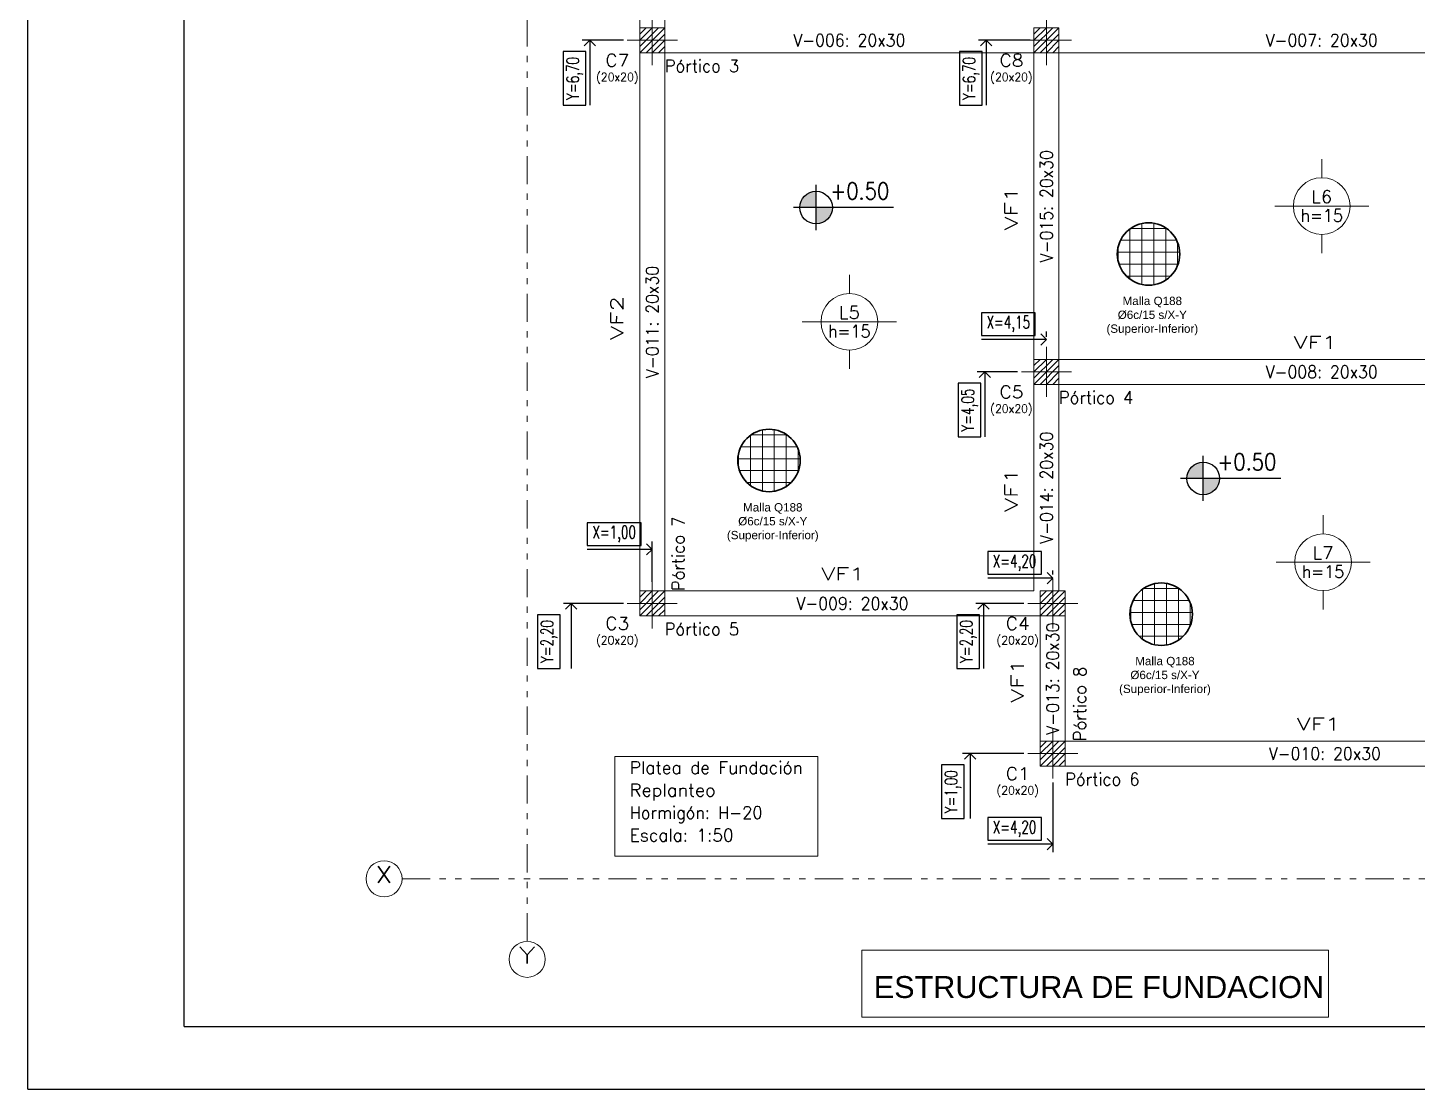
# Model space of a CAD drawing. Header units: millimetres. Extents: x 2686.2 to 2770.2, y 1378.2 to 1450.
# Drawn here: x 2686.19 to 2708.4, y 1420.25 to 1437.22 of the extents above; entities that cross this region are included whole.
import ezdxf
from ezdxf.enums import TextEntityAlignment as Align

# ---------------------------------------------------------------- set-up
doc = ezdxf.new("R2010")
doc.units = ezdxf.units.MM
doc.linetypes.add('CYPE_RAYAPUNTOPUNTO', pattern=[0.45, 0.225, -0.075, 0, -0.075, 0, -0.075])
for name, color, linetype, lineweight in [('0.40', 3, 'Continuous', 40), ('ABERTURA', 30, 'Continuous', 15), ('COLUMNA_DIM', 4, 'Continuous', 9), ('COLUMNA_RAYA', 4, 'Continuous', 0), ('COLUMNA_REF', 3, 'Continuous', 9), ('COLUMNAS_EJES', 1, 'Continuous', 0), ('COTAS_REF_LINEAS', 2, 'Continuous', 0), ('COTAS_REPLANTEO', 3, 'CYPE_RAYAPUNTOPUNTO', 0), ('MUROS', 3, 'Continuous', 35), ('PA_NUM_ALTURA', 7, 'Continuous', 0), ('PILAR_HORMIGON', 2, 'Continuous', 20), ('REFERENCIAS', 2, 'Continuous', 9), ('TABLAS', 1, 'Continuous', 9), ('VIG_CARAS', 5, 'Continuous', 9), ('VIG_DIM_VIGAS', 3, 'Continuous', 9), ('VIG_INT_DESC', 6, 'Continuous', 0), ('VIG_REF_PORTICOS', 3, 'Continuous', 9)]:
    doc.layers.add(name, color=color, linetype=linetype, lineweight=lineweight)
doc.layers.add('00-FORMATO', color=7, linetype='Continuous')
doc.layers.add('COTAS-PARCIALES', color=2, linetype='Continuous')
doc.styles.add('CYPETXT', font='romans__.ttf', dxfattribs={"height": 0.2})
doc.styles.add('Estilo1', font='romans.shx', dxfattribs={"width": 0.85, "height": 0.12})
doc.styles.add('FORMATO', font='swiss.ttf')
doc.styles.add('ROMANS-ICR', font='romans.shx', dxfattribs={"width": 0.7})
doc.styles.get("Standard").update_dxf_attribs({"font": 'arial.ttf'})
doc.dimstyles.new('COTA 1-100 Prog. X', dxfattribs={"dimscale": 0.1, "dimtxt": 2, "dimasz": 1.8, "dimexe": 1.25, "dimexo": 0.625, "dimgap": -0.625, "dimtad": 1, "dimjust": 2, "dimlfac": 0.5, "dimzin": 1, "dimtxsty": 'ROMANS-ICR', "dimblk": 'OPEN90', "dimcen": 2.5, "dimse1": 1, "dimsd1": 1, "dimclrt": 3, "dimadec": 0, "dimazin": 0, "dimtfac": 1, "dimtmove": 0, "dimatfit": 3, "dimfxl": 1.25, "dimarcsym": 0})
doc.dimstyles.new('COTA 1-100 Prog.Y', dxfattribs={"dimscale": 0.1, "dimtxt": 2, "dimasz": 1.8, "dimexe": 1.25, "dimexo": 0.625, "dimgap": -0.625, "dimtad": 1, "dimjust": 2, "dimlfac": 0.5, "dimzin": 1, "dimtxsty": 'ROMANS-ICR', "dimblk": 'OPEN90', "dimcen": 2.5, "dimse1": 1, "dimsd1": 1, "dimclrt": 3, "dimadec": 0, "dimazin": 0, "dimtfac": 1, "dimtmove": 0, "dimatfit": 3, "dimfxl": 1.25, "dimarcsym": 0})

# ---------------------------------------------------------------- blocks, each defined once
blk = doc.blocks.new('Ejes de la columna')
at = {"layer": 'COLUMNAS_EJES'}
for p, q in [((0, -0.5), (0, 0.5)), ((-0.5, 0), (0.5, 0))]:
    blk.add_line(p, q, dxfattribs=at)
blk = doc.blocks.new('20561296-RAYADO C1')
at = {"layer": 'COLUMNA_RAYA'}
for p, q in [((-0.002, -0.002), (0.002, 0.002)), ((-0.002, -0.001), (0.001, 0.002)), ((-0.002, 0), (0, 0.002)), ((-0.002, 0.001), (-0.001, 0.002)), ((-0.001, -0.002), (0.002, 0.001)), ((0, -0.002), (0.002, 0)), ((0.001, -0.002), (0.002, -0.001))]:
    blk.add_line(p, q, dxfattribs=at)
blk = doc.blocks.new('20561296-RAYADO C3')
at = {"layer": 'COLUMNA_RAYA'}
for p, q in [((-0.002, -0.002), (0.002, 0.002)), ((-0.002, -0.001), (0.001, 0.002)), ((-0.002, 0), (0, 0.002)), ((-0.002, 0.001), (-0.001, 0.002)), ((-0.001, -0.002), (0.002, 0.001)), ((0, -0.002), (0.002, 0)), ((0.001, -0.002), (0.002, -0.001))]:
    blk.add_line(p, q, dxfattribs=at)
blk = doc.blocks.new('20561296-RAYADO C4')
at = {"layer": 'COLUMNA_RAYA'}
for p, q in [((-0.002, -0.002), (0.002, 0.002)), ((-0.002, -0.001), (0.001, 0.002)), ((-0.002, 0), (0, 0.002)), ((-0.002, 0.001), (-0.001, 0.002)), ((-0.001, -0.002), (0.002, 0.001)), ((0, -0.002), (0.002, 0)), ((0.001, -0.002), (0.002, -0.001))]:
    blk.add_line(p, q, dxfattribs=at)
blk = doc.blocks.new('20561296-RAYADO C5')
at = {"layer": 'COLUMNA_RAYA'}
for p, q in [((-0.002, -0.002), (0.002, 0.002)), ((-0.002, -0.001), (0.001, 0.002)), ((-0.002, 0), (0, 0.002)), ((-0.002, 0.001), (-0.001, 0.002)), ((-0.001, -0.002), (0.002, 0.001)), ((0, -0.002), (0.002, 0)), ((0.001, -0.002), (0.002, -0.001))]:
    blk.add_line(p, q, dxfattribs=at)
blk = doc.blocks.new('20561296-RAYADO C7')
at = {"layer": 'COLUMNA_RAYA'}
for p, q in [((-0.002, -0.002), (0.002, 0.002)), ((-0.002, -0.001), (0.001, 0.002)), ((-0.002, 0), (0, 0.002)), ((-0.002, 0.001), (-0.001, 0.002)), ((-0.001, -0.002), (0.002, 0.001)), ((0, -0.002), (0.002, 0)), ((0.001, -0.002), (0.002, -0.001))]:
    blk.add_line(p, q, dxfattribs=at)
blk = doc.blocks.new('20561296-RAYADO C8')
at = {"layer": 'COLUMNA_RAYA'}
for p, q in [((-0.002, -0.002), (0.002, 0.002)), ((-0.002, -0.001), (0.001, 0.002)), ((-0.002, 0), (0, 0.002)), ((-0.002, 0.001), (-0.001, 0.002)), ((-0.001, -0.002), (0.002, 0.001)), ((0, -0.002), (0.002, 0)), ((0.001, -0.002), (0.002, -0.001))]:
    blk.add_line(p, q, dxfattribs=at)
blk = doc.blocks.new('_Open90')
at = {"layer": '0.40', "color": 0, "lineweight": -2}
for p, q in [((0, 0), (-1, 0)), ((-0.5, 0.5), (0, 0)), ((0, 0), (-0.5, -0.5))]:
    blk.add_line(p, q, dxfattribs=at)
blk = doc.blocks.new('*D54')
at = {"color": 0, "lineweight": -2, "transparency": 16777216}
for p, q in [((2695.993, 1429.308), (2695.135, 1429.308)), ((2695.135, 1429.308), (2695.135, 1428.945)), ((2695.993, 1428.945), (2695.993, 1429.308)), ((2696.173, 1428.364), (2696.173, 1429.007)), ((2695.135, 1428.945), (2695.993, 1428.945)), ((2695.993, 1428.882), (2695.135, 1428.882))]:
    blk.add_line(p, q, dxfattribs=at)
at = {"layer": 'Defpoints', "color": 0, "transparency": 16777216}
for p in [(2696.173, 1428.882), (2694.168, 1428.708), (2696.173, 1428.301)]:
    blk.add_point(p, dxfattribs=at)
at = {"color": 0, "lineweight": -2, "transparency": 16777216, "xscale": 0.18, "yscale": 0.18, "zscale": 0.18}
blk.add_blockref('_Open90', (2696.173, 1428.882), dxfattribs=at)
at = {"color": 3, "transparency": 16777216, "insert": (2695.564, 1429.126), "char_height": 0.2, "attachment_point": 5, "style": 'ROMANS-ICR'}
blk.add_mtext('X=1,00', dxfattribs=at)
blk = doc.blocks.new('*D92')
at = {"color": 0, "lineweight": -2, "transparency": 16777216}
for p, q in [((2695.711, 1428.018), (2694.752, 1428.018)), ((2694.703, 1427.838), (2694.34, 1427.838)), ((2694.34, 1427.838), (2694.34, 1426.979)), ((2694.703, 1426.979), (2694.703, 1427.838)), ((2694.877, 1427.838), (2694.877, 1426.979)), ((2694.34, 1426.979), (2694.703, 1426.979))]:
    blk.add_line(p, q, dxfattribs=at)
at = {"layer": 'Defpoints', "color": 0, "transparency": 16777216}
for p in [(2694.877, 1428.018), (2695.773, 1428.018), (2695.098, 1423.618)]:
    blk.add_point(p, dxfattribs=at)
at = {"color": 0, "lineweight": -2, "transparency": 16777216, "xscale": 0.18, "yscale": 0.18, "zscale": 0.18, "rotation": 90}
blk.add_blockref('_Open90', (2694.877, 1428.018), dxfattribs=at)
at = {"color": 3, "transparency": 16777216, "insert": (2694.522, 1427.409), "char_height": 0.2, "attachment_point": 5, "rotation": 90, "style": 'ROMANS-ICR'}
blk.add_mtext('Y=2,20', dxfattribs=at)
blk = doc.blocks.new('*D24')
at = {"color": 0, "lineweight": -2, "transparency": 16777216}
for p, q in [((2695.711, 1437.018), (2695.051, 1437.018)), ((2695.113, 1436.838), (2694.75, 1436.838)), ((2694.75, 1436.838), (2694.75, 1435.979)), ((2695.113, 1435.979), (2695.113, 1436.838)), ((2695.176, 1436.838), (2695.176, 1435.979)), ((2694.75, 1435.979), (2695.113, 1435.979))]:
    blk.add_line(p, q, dxfattribs=at)
at = {"layer": 'Defpoints', "color": 0, "transparency": 16777216}
for p in [(2695.176, 1437.018), (2695.773, 1437.018), (2695.231, 1423.618)]:
    blk.add_point(p, dxfattribs=at)
at = {"color": 0, "lineweight": -2, "transparency": 16777216, "xscale": 0.18, "yscale": 0.18, "zscale": 0.18, "rotation": 90}
blk.add_blockref('_Open90', (2695.176, 1437.018), dxfattribs=at)
at = {"color": 3, "transparency": 16777216, "insert": (2694.932, 1436.409), "char_height": 0.2, "attachment_point": 5, "rotation": 90, "style": 'ROMANS-ICR'}
blk.add_mtext('Y=6,70', dxfattribs=at)
blk = doc.blocks.new('*D25')
at = {"color": 0, "lineweight": -2, "transparency": 16777216}
for p, q in [((2699.111, 1440.318), (2698.764, 1440.318)), ((2698.826, 1440.138), (2698.463, 1440.138)), ((2698.463, 1440.138), (2698.463, 1439.279)), ((2698.826, 1439.279), (2698.826, 1440.138)), ((2698.889, 1440.138), (2698.889, 1439.279)), ((2698.463, 1439.279), (2698.826, 1439.279))]:
    blk.add_line(p, q, dxfattribs=at)
at = {"layer": 'Defpoints', "color": 0, "transparency": 16777216}
for p in [(2698.889, 1440.318), (2699.173, 1440.318), (2698.631, 1423.618)]:
    blk.add_point(p, dxfattribs=at)
at = {"color": 0, "lineweight": -2, "transparency": 16777216, "xscale": 0.18, "yscale": 0.18, "zscale": 0.18, "rotation": 90}
blk.add_blockref('_Open90', (2698.889, 1440.318), dxfattribs=at)
at = {"color": 3, "transparency": 16777216, "insert": (2698.645, 1439.709), "char_height": 0.2, "attachment_point": 5, "rotation": 90, "style": 'ROMANS-ICR'}
blk.add_mtext('Y=8,35', dxfattribs=at)
blk = doc.blocks.new('*D26')
at = {"color": 0, "lineweight": -2, "transparency": 16777216}
for p, q in [((2695.711, 1446.618), (2695.173, 1446.618)), ((2695.235, 1446.438), (2694.872, 1446.438)), ((2694.872, 1446.438), (2694.872, 1445.446)), ((2695.235, 1445.446), (2695.235, 1446.438)), ((2695.298, 1446.438), (2695.298, 1445.446)), ((2694.872, 1445.446), (2695.235, 1445.446))]:
    blk.add_line(p, q, dxfattribs=at)
at = {"layer": 'Defpoints', "color": 0, "transparency": 16777216}
for p in [(2695.298, 1446.618), (2695.773, 1446.618), (2695.231, 1423.618)]:
    blk.add_point(p, dxfattribs=at)
at = {"color": 0, "lineweight": -2, "transparency": 16777216, "xscale": 0.18, "yscale": 0.18, "zscale": 0.18, "rotation": 90}
blk.add_blockref('_Open90', (2695.298, 1446.618), dxfattribs=at)
at = {"color": 3, "transparency": 16777216, "insert": (2695.054, 1445.942), "char_height": 0.2, "attachment_point": 5, "rotation": 90, "style": 'ROMANS-ICR'}
blk.add_mtext('Y=11,50', dxfattribs=at)
blk = doc.blocks.new('*D27')
at = {"color": 0, "lineweight": -2, "transparency": 16777216}
for p, q in [((2702.011, 1431.718), (2701.365, 1431.718)), ((2701.427, 1431.538), (2701.064, 1431.538)), ((2701.064, 1431.538), (2701.064, 1430.679)), ((2701.427, 1430.679), (2701.427, 1431.538)), ((2701.49, 1431.538), (2701.49, 1430.679)), ((2701.064, 1430.679), (2701.427, 1430.679))]:
    blk.add_line(p, q, dxfattribs=at)
at = {"layer": 'Defpoints', "color": 0, "transparency": 16777216}
for p in [(2701.49, 1431.718), (2702.073, 1431.718), (2701.531, 1423.618)]:
    blk.add_point(p, dxfattribs=at)
at = {"color": 0, "lineweight": -2, "transparency": 16777216, "xscale": 0.18, "yscale": 0.18, "zscale": 0.18, "rotation": 90}
blk.add_blockref('_Open90', (2701.49, 1431.718), dxfattribs=at)
at = {"color": 3, "transparency": 16777216, "insert": (2701.245, 1431.109), "char_height": 0.2, "attachment_point": 5, "rotation": 90, "style": 'ROMANS-ICR'}
blk.add_mtext('Y=4,05', dxfattribs=at)
blk = doc.blocks.new('*D28')
at = {"color": 0, "lineweight": -2, "transparency": 16777216}
for p, q in [((2702.736, 1440.318), (2703.476, 1440.318)), ((2703.288, 1440.138), (2702.925, 1440.138)), ((2702.925, 1440.138), (2702.925, 1439.279)), ((2703.288, 1439.279), (2703.288, 1440.138)), ((2703.351, 1440.138), (2703.351, 1439.279)), ((2702.925, 1439.279), (2703.288, 1439.279))]:
    blk.add_line(p, q, dxfattribs=at)
at = {"layer": 'Defpoints', "color": 0, "transparency": 16777216}
for p in [(2702.673, 1440.318), (2703.351, 1440.318), (2701.531, 1423.618)]:
    blk.add_point(p, dxfattribs=at)
at = {"color": 0, "lineweight": -2, "transparency": 16777216, "xscale": 0.18, "yscale": 0.18, "zscale": 0.18, "rotation": 90}
blk.add_blockref('_Open90', (2703.351, 1440.318), dxfattribs=at)
at = {"color": 3, "transparency": 16777216, "insert": (2703.107, 1439.709), "char_height": 0.2, "attachment_point": 5, "rotation": 90, "style": 'ROMANS-ICR'}
blk.add_mtext('Y=8,35', dxfattribs=at)
blk = doc.blocks.new('*D29')
at = {"color": 0, "lineweight": -2, "transparency": 16777216}
for p, q in [((2702.211, 1437.018), (2701.385, 1437.018)), ((2701.447, 1436.838), (2701.084, 1436.838)), ((2701.084, 1436.838), (2701.084, 1435.979)), ((2701.447, 1435.979), (2701.447, 1436.838)), ((2701.51, 1436.838), (2701.51, 1435.979)), ((2701.084, 1435.979), (2701.447, 1435.979))]:
    blk.add_line(p, q, dxfattribs=at)
at = {"layer": 'Defpoints', "color": 0, "transparency": 16777216}
for p in [(2701.51, 1437.018), (2702.273, 1437.018), (2701.731, 1423.618)]:
    blk.add_point(p, dxfattribs=at)
at = {"color": 0, "lineweight": -2, "transparency": 16777216, "xscale": 0.18, "yscale": 0.18, "zscale": 0.18, "rotation": 90}
blk.add_blockref('_Open90', (2701.51, 1437.018), dxfattribs=at)
at = {"color": 3, "transparency": 16777216, "insert": (2701.266, 1436.409), "char_height": 0.2, "attachment_point": 5, "rotation": 90, "style": 'ROMANS-ICR'}
blk.add_mtext('Y=6,70', dxfattribs=at)
blk = doc.blocks.new('*D60')
at = {"color": 0, "lineweight": -2, "transparency": 16777216}
for p, q in [((2701.16, 1425.438), (2700.797, 1425.438)), ((2700.797, 1425.438), (2700.797, 1424.579)), ((2702.111, 1425.618), (2701.13, 1425.618)), ((2701.16, 1424.579), (2701.16, 1425.438)), ((2701.255, 1425.438), (2701.255, 1424.579)), ((2700.797, 1424.579), (2701.16, 1424.579))]:
    blk.add_line(p, q, dxfattribs=at)
at = {"layer": 'Defpoints', "color": 0, "transparency": 16777216}
for p in [(2701.255, 1425.618), (2702.173, 1425.618), (2701.961, 1423.618)]:
    blk.add_point(p, dxfattribs=at)
at = {"color": 0, "lineweight": -2, "transparency": 16777216, "xscale": 0.18, "yscale": 0.18, "zscale": 0.18, "rotation": 90}
blk.add_blockref('_Open90', (2701.255, 1425.618), dxfattribs=at)
at = {"color": 3, "transparency": 16777216, "insert": (2700.979, 1425.009), "char_height": 0.2, "attachment_point": 5, "rotation": 90, "style": 'ROMANS-ICR'}
blk.add_mtext('Y=1,00', dxfattribs=at)
blk = doc.blocks.new('*D33')
at = {"color": 0, "lineweight": -2, "transparency": 16777216}
for p, q in [((2702.111, 1428.018), (2701.342, 1428.018)), ((2701.404, 1427.838), (2701.041, 1427.838)), ((2701.041, 1427.838), (2701.041, 1426.979)), ((2701.404, 1426.979), (2701.404, 1427.838)), ((2701.467, 1427.838), (2701.467, 1426.979)), ((2701.041, 1426.979), (2701.404, 1426.979))]:
    blk.add_line(p, q, dxfattribs=at)
at = {"layer": 'Defpoints', "color": 0, "transparency": 16777216}
for p in [(2701.467, 1428.018), (2702.173, 1428.018), (2702.406, 1423.618)]:
    blk.add_point(p, dxfattribs=at)
at = {"color": 0, "lineweight": -2, "transparency": 16777216, "xscale": 0.18, "yscale": 0.18, "zscale": 0.18, "rotation": 90}
blk.add_blockref('_Open90', (2701.467, 1428.018), dxfattribs=at)
at = {"color": 3, "transparency": 16777216, "insert": (2701.223, 1427.409), "char_height": 0.2, "attachment_point": 5, "rotation": 90, "style": 'ROMANS-ICR'}
blk.add_mtext('Y=2,20', dxfattribs=at)
blk = doc.blocks.new('*D69')
at = {"color": 0, "lineweight": -2, "transparency": 16777216}
for p, q in [((2702.293, 1432.663), (2701.435, 1432.663)), ((2701.435, 1432.663), (2701.435, 1432.3)), ((2702.293, 1432.3), (2702.293, 1432.663)), ((2702.473, 1432.279), (2702.473, 1432.362)), ((2701.435, 1432.3), (2702.293, 1432.3)), ((2702.293, 1432.237), (2701.435, 1432.237))]:
    blk.add_line(p, q, dxfattribs=at)
at = {"layer": 'Defpoints', "color": 0, "transparency": 16777216}
for p in [(2694.173, 1432.217), (2702.473, 1432.237), (2702.473, 1432.217)]:
    blk.add_point(p, dxfattribs=at)
at = {"color": 0, "lineweight": -2, "transparency": 16777216, "xscale": 0.18, "yscale": 0.18, "zscale": 0.18}
blk.add_blockref('_Open90', (2702.473, 1432.237), dxfattribs=at)
at = {"color": 3, "transparency": 16777216, "insert": (2701.864, 1432.482), "char_height": 0.2, "attachment_point": 5, "style": 'ROMANS-ICR'}
blk.add_mtext('X=4,15', dxfattribs=at)
blk = doc.blocks.new('*D70')
at = {"color": 0, "lineweight": -2, "transparency": 16777216}
for p, q in [((2711.093, 1432.786), (2710.235, 1432.786)), ((2710.235, 1432.786), (2710.235, 1432.423)), ((2711.093, 1432.423), (2711.093, 1432.786)), ((2710.235, 1432.423), (2711.093, 1432.423)), ((2711.093, 1432.36), (2710.235, 1432.36)), ((2711.273, 1432.18), (2711.273, 1432.485))]:
    blk.add_line(p, q, dxfattribs=at)
at = {"layer": 'Defpoints', "color": 0, "transparency": 16777216}
for p in [(2711.273, 1432.36), (2711.273, 1432.118), (2694.173, 1431.728)]:
    blk.add_point(p, dxfattribs=at)
at = {"color": 0, "lineweight": -2, "transparency": 16777216, "xscale": 0.18, "yscale": 0.18, "zscale": 0.18}
blk.add_blockref('_Open90', (2711.273, 1432.36), dxfattribs=at)
at = {"color": 3, "transparency": 16777216, "insert": (2710.664, 1432.604), "char_height": 0.2, "attachment_point": 5, "style": 'ROMANS-ICR'}
blk.add_mtext('X=8,55', dxfattribs=at)
blk = doc.blocks.new('*D71')
at = {"color": 0, "lineweight": -2, "transparency": 16777216}
for p, q in [((2702.393, 1428.846), (2701.535, 1428.846)), ((2701.535, 1428.846), (2701.535, 1428.483)), ((2702.393, 1428.483), (2702.393, 1428.846)), ((2702.573, 1428.48), (2702.573, 1428.545)), ((2701.535, 1428.483), (2702.393, 1428.483)), ((2702.393, 1428.42), (2701.535, 1428.42))]:
    blk.add_line(p, q, dxfattribs=at)
at = {"layer": 'Defpoints', "color": 0, "transparency": 16777216}
for p in [(2694.173, 1429.097), (2702.573, 1428.42), (2702.573, 1428.418)]:
    blk.add_point(p, dxfattribs=at)
at = {"color": 0, "lineweight": -2, "transparency": 16777216, "xscale": 0.18, "yscale": 0.18, "zscale": 0.18}
blk.add_blockref('_Open90', (2702.573, 1428.42), dxfattribs=at)
at = {"color": 3, "transparency": 16777216, "insert": (2701.964, 1428.664), "char_height": 0.2, "attachment_point": 5, "style": 'ROMANS-ICR'}
blk.add_mtext('X=4,20', dxfattribs=at)
blk = doc.blocks.new('*D72')
at = {"color": 0, "lineweight": -2, "transparency": 16777216}
for p, q in [((2702.573, 1425.155), (2702.573, 1424.044)), ((2702.393, 1424.595), (2701.535, 1424.595)), ((2701.535, 1424.595), (2701.535, 1424.232)), ((2702.393, 1424.232), (2702.393, 1424.595)), ((2701.535, 1424.232), (2702.393, 1424.232)), ((2702.393, 1424.169), (2701.535, 1424.169))]:
    blk.add_line(p, q, dxfattribs=at)
at = {"layer": 'Defpoints', "color": 0, "transparency": 16777216}
for p in [(2694.173, 1425.388), (2702.573, 1425.218), (2702.573, 1424.169)]:
    blk.add_point(p, dxfattribs=at)
at = {"color": 0, "lineweight": -2, "transparency": 16777216, "xscale": 0.18, "yscale": 0.18, "zscale": 0.18}
blk.add_blockref('_Open90', (2702.573, 1424.169), dxfattribs=at)
at = {"color": 3, "transparency": 16777216, "insert": (2701.964, 1424.413), "char_height": 0.2, "attachment_point": 5, "style": 'ROMANS-ICR'}
blk.add_mtext('X=4,20', dxfattribs=at)
blk = doc.blocks.new('*D73')
at = {"color": 0, "lineweight": -2, "transparency": 16777216}
for p, q in [((2711.093, 1426.65), (2710.235, 1426.65)), ((2710.235, 1426.65), (2710.235, 1426.287)), ((2711.093, 1426.287), (2711.093, 1426.65)), ((2711.273, 1425.877), (2711.273, 1426.349)), ((2710.235, 1426.287), (2711.093, 1426.287)), ((2711.093, 1426.224), (2710.235, 1426.224))]:
    blk.add_line(p, q, dxfattribs=at)
at = {"layer": 'Defpoints', "color": 0, "transparency": 16777216}
for p in [(2711.273, 1426.224), (2711.273, 1425.815), (2694.173, 1424.903)]:
    blk.add_point(p, dxfattribs=at)
at = {"color": 0, "lineweight": -2, "transparency": 16777216, "xscale": 0.18, "yscale": 0.18, "zscale": 0.18}
blk.add_blockref('_Open90', (2711.273, 1426.224), dxfattribs=at)
at = {"color": 3, "transparency": 16777216, "insert": (2710.664, 1426.468), "char_height": 0.2, "attachment_point": 5, "style": 'ROMANS-ICR'}
blk.add_mtext('X=8,55', dxfattribs=at)

msp = doc.modelspace()

# ---------------------------------------------------------------- hatches: boundary and pattern name
at = {"layer": 'ABERTURA'}
h = msp.add_hatch(dxfattribs=at)
h.set_pattern_fill('ANSI37', color=256, scale=0.06, angle=45)
h.set_pattern_definition([(90, (-953.98262, -238.00701), (-0.1905, 2e-17), []), (180, (-953.98262, -238.00701), (-2e-17, -0.1905), [])])
h.paths.add_polyline_path([(2703.606, 1433.602, 1), (2704.604, 1433.602, 1)])
h = msp.add_hatch(dxfattribs=at)
h.set_pattern_fill('ANSI37', color=256, scale=0.06, angle=45)
h.set_pattern_definition([(90, (-960.04862, -241.30624), (-0.1905, 2e-17), []), (180, (-960.04862, -241.30624), (-2e-17, -0.1905), [])])
h.paths.add_polyline_path([(2697.54, 1430.303, 1), (2698.538, 1430.303, 1)])
h = msp.add_hatch(dxfattribs=at)
h.set_pattern_fill('ANSI37', color=256, scale=0.06, angle=45)
h.set_pattern_definition([(90, (-953.78042, -243.76383), (-0.1905, 2e-17), []), (180, (-953.78042, -243.76383), (-2e-17, -0.1905), [])])
h.paths.add_polyline_path([(2703.808, 1427.846, 1), (2704.806, 1427.846, 1)])
at = {"layer": 'COTAS-PARCIALES', "ltscale": 0.25}
h = msp.add_hatch(color=256, dxfattribs=at)
h.dxf.hatch_style = 1
h.paths.add_polyline_path([(2698.791, 1434.344), (2698.791, 1434.606, 0.414214), (2698.53, 1434.344)])
h.paths.add_polyline_path([(2698.791, 1434.083, 0.414214), (2699.053, 1434.344), (2698.791, 1434.344)])
h = msp.add_hatch(color=256, dxfattribs=at)
h.dxf.hatch_style = 1
h.paths.add_polyline_path([(2704.979, 1430.016), (2704.979, 1430.277, 0.414214), (2704.718, 1430.016)])
h.paths.add_polyline_path([(2704.979, 1429.755, 0.414214), (2705.24, 1430.016), (2704.979, 1430.016)])

# ---------------------------------------------------------------- linework, layer by layer
at = {"layer": '00-FORMATO', "color": 3, "ltscale": 0.1}
for p, q in [((2686.192, 1420.254), (2686.192, 1449.954)), ((2688.692, 1421.254), (2688.692, 1448.954)), ((2688.692, 1421.254), (2769.192, 1421.254)), ((2686.192, 1420.254), (2770.192, 1420.254))]:
    msp.add_line(p, q, dxfattribs=at)
at = {"layer": 'COTAS-PARCIALES', "ltscale": 0.25}
for p, q in [((2698.791, 1433.983), (2698.791, 1434.706)), ((2700.03, 1434.344), (2698.43, 1434.344)), ((2704.979, 1429.655), (2704.979, 1430.377)), ((2706.218, 1430.016), (2704.618, 1430.016))]:
    msp.add_line(p, q, dxfattribs=at)
for centre in [(2698.791, 1434.344), (2704.979, 1430.016)]:
    msp.add_circle(centre, 0.261, dxfattribs=at)
at = {"layer": 'COTAS_REF_LINEAS'}
for centre in [(2691.886, 1423.618), (2694.173, 1422.33)]:
    msp.add_circle(centre, 0.288, dxfattribs=at)
at = {"layer": 'COTAS_REPLANTEO', "ltscale": 2}
for p, q in [((2694.173, 1422.618), (2694.173, 1448.415)), ((2692.173, 1423.618), (2714.167, 1423.618))]:
    msp.add_line(p, q, dxfattribs=at)
at = {"layer": 'MUROS'}
for centre in [(2704.105, 1433.602), (2698.039, 1430.303), (2704.307, 1427.846)]:
    msp.add_circle(centre, 0.499, dxfattribs=at)
at = {"layer": 'PA_NUM_ALTURA'}
for p, q in [((2706.873, 1434.82), (2706.873, 1435.12)), ((2706.121, 1434.368), (2707.626, 1434.368)), ((2706.873, 1433.615), (2706.873, 1433.915)), ((2699.323, 1432.97), (2699.323, 1433.27)), ((2698.571, 1432.518), (2700.076, 1432.518)), ((2699.323, 1431.765), (2699.323, 1432.065)), ((2706.894, 1429.129), (2706.894, 1429.429)), ((2706.142, 1428.676), (2707.647, 1428.676)), ((2706.894, 1427.923), (2706.894, 1428.223))]:
    msp.add_line(p, q, dxfattribs=at)
for centre in [(2706.873, 1434.368), (2699.323, 1432.518), (2706.894, 1428.676)]:
    msp.add_circle(centre, 0.453, dxfattribs=at)
at = {"layer": 'PILAR_HORMIGON'}
for points in [[(2695.974, 1436.818), (2696.374, 1436.818), (2696.374, 1437.218), (2695.974, 1437.218), (2695.974, 1436.818)], [(2702.273, 1436.818), (2702.673, 1436.818), (2702.673, 1437.218), (2702.273, 1437.218), (2702.273, 1436.818)], [(2702.273, 1431.518), (2702.673, 1431.518), (2702.673, 1431.918), (2702.273, 1431.918), (2702.273, 1431.518)], [(2695.973, 1427.818), (2696.373, 1427.818), (2696.373, 1428.218), (2695.973, 1428.218), (2695.973, 1427.818)], [(2702.373, 1427.818), (2702.773, 1427.818), (2702.773, 1428.218), (2702.373, 1428.218), (2702.373, 1427.818)], [(2702.373, 1425.418), (2702.773, 1425.418), (2702.773, 1425.818), (2702.373, 1425.818), (2702.373, 1425.418)]]:
    msp.add_lwpolyline(points, dxfattribs=at)
at = {"layer": 'REFERENCIAS', "ltscale": 10}
msp.add_lwpolyline([(2699.524, 1422.477), (2706.979, 1422.477), (2706.979, 1421.404), (2699.524, 1421.404)], close=True, dxfattribs=at)
at = {"layer": 'TABLAS'}
msp.add_lwpolyline([(2695.573, 1423.979), (2698.819, 1423.979), (2698.819, 1425.569), (2695.573, 1425.569), (2695.573, 1423.979)], dxfattribs=at)
at = {"layer": 'VIG_CARAS'}
for p, q in [((2695.973, 1428.218), (2695.973, 1446.418)), ((2696.373, 1437.218), (2696.373, 1446.418)), ((2696.373, 1428.218), (2696.373, 1436.818)), ((2696.374, 1436.818), (2702.273, 1436.818)), ((2702.273, 1431.918), (2702.273, 1436.818)), ((2702.673, 1436.818), (2711.073, 1436.818)), ((2702.673, 1431.918), (2702.673, 1436.818)), ((2702.673, 1431.918), (2711.073, 1431.918)), ((2702.273, 1428.218), (2702.273, 1431.518)), ((2702.673, 1428.218), (2702.673, 1431.518)), ((2702.673, 1431.518), (2711.073, 1431.518)), ((2696.373, 1428.218), (2702.273, 1428.218)), ((2696.373, 1427.818), (2702.373, 1427.818)), ((2702.373, 1425.818), (2702.373, 1427.818)), ((2702.773, 1425.818), (2702.773, 1427.818)), ((2702.773, 1425.818), (2711.073, 1425.818)), ((2702.773, 1425.418), (2711.073, 1425.418))]:
    msp.add_line(p, q, dxfattribs=at)

# ---------------------------------------------------------------- block references
at = {"layer": 'COLUMNA_RAYA', "xscale": 100, "yscale": 100, "zscale": 100}
for name, p in [('20561296-RAYADO C7', (2696.174, 1437.018)), ('20561296-RAYADO C8', (2702.473, 1437.018)), ('20561296-RAYADO C5', (2702.473, 1431.718)), ('20561296-RAYADO C3', (2696.173, 1428.018)), ('20561296-RAYADO C4', (2702.573, 1428.018)), ('20561296-RAYADO C1', (2702.573, 1425.618))]:
    msp.add_blockref(name, p, dxfattribs=at)
at = {"layer": 'COLUMNAS_EJES', "xscale": 0.8, "yscale": 0.8, "zscale": 2}
for p in [(2696.174, 1437.018), (2702.473, 1437.018), (2702.473, 1431.718), (2696.173, 1428.018), (2702.573, 1428.018), (2702.573, 1425.618)]:
    msp.add_blockref('Ejes de la columna', p, dxfattribs=at)

# ---------------------------------------------------------------- texts
at = {"char_height": 0.13303, "width": 2.7838, "attachment_point": 5}
for insert in [(2704.165, 1432.611), (2698.099, 1429.312), (2704.367, 1426.855)]:
    msp.add_mtext('Malla Q188\\P%%C6c/15 s/X-Y\\P(Superior-Inferior)', dxfattribs=dict(at, insert=insert))
at = {"layer": '00-FORMATO', "color": 2, "ltscale": 0.1, "style": 'FORMATO'}
msp.add_text('ESTRUCTURA DE FUNDACION', height=0.35, dxfattribs=at).set_placement((2699.713, 1421.712))
at = {"layer": 'COLUMNA_DIM', "lineweight": 0, "style": 'CYPETXT', "width": 0.842426}
for p, p2 in [((2695.276, 1436.364), (2695.954, 1436.364)), ((2701.575, 1436.364), (2702.253, 1436.364)), ((2701.575, 1431.064), (2702.253, 1431.064)), ((2695.275, 1427.364), (2695.953, 1427.364)), ((2701.675, 1427.364), (2702.353, 1427.364)), ((2701.675, 1424.964), (2702.353, 1424.964))]:
    msp.add_text('(20x20)', height=0.1333, dxfattribs=at).set_placement(p, p2, align=Align.FIT)
at = {"layer": 'COLUMNA_REF', "style": 'CYPETXT', "width": 0.887949}
for s, p, p2 in [('C7', (2695.423, 1436.598), (2695.807, 1436.598)), ('C8', (2701.722, 1436.598), (2702.106, 1436.598)), ('C5', (2701.722, 1431.298), (2702.106, 1431.298)), ('C3', (2695.422, 1427.598), (2695.806, 1427.598)), ('C4', (2701.822, 1427.598), (2702.206, 1427.598)), ('C1', (2701.822, 1425.198), (2702.206, 1425.198))]:
    msp.add_text(s, height=0.2, dxfattribs=at).set_placement(p, p2, align=Align.FIT)
at = {"layer": 'COTAS-PARCIALES', "color": 2, "ltscale": 0.25, "char_height": 0.27, "width": 1.18842, "attachment_point": 1, "style": 'Estilo1'}
for insert in [(2699.053, 1434.744), (2705.24, 1430.416)]:
    msp.add_mtext('\\pi-0.035694;+0.50', dxfattribs=dict(at, insert=insert))
at = {"layer": 'COTAS_REF_LINEAS', "style": 'CYPETXT'}
for s, width, p, p2 in [('X', 1.027817, (2691.754, 1423.551), (2692.018, 1423.551)), ('Y', 1.138912, (2694.041, 1422.264), (2694.305, 1422.264))]:
    msp.add_text(s, height=0.267, dxfattribs=dict(at, width=width)).set_placement(p, p2, align=Align.FIT)
at = {"layer": 'PA_NUM_ALTURA', "style": 'CYPETXT'}
for s, width, p, p2 in [('L6', 0.966349, (2706.705, 1434.418), (2707.041, 1434.418)), ('h=15', 0.829115, (2706.534, 1434.118), (2707.212, 1434.118)), ('L5', 0.966349, (2699.155, 1432.568), (2699.491, 1432.568)), ('h=15', 0.829115, (2698.984, 1432.268), (2699.662, 1432.268)), ('L7', 0.966349, (2706.726, 1428.726), (2707.062, 1428.726)), ('h=15', 0.829115, (2706.555, 1428.426), (2707.233, 1428.426))]:
    msp.add_text(s, height=0.2, dxfattribs=dict(at, width=width)).set_placement(p, p2, align=Align.FIT)
at = {"layer": 'TABLAS', "style": 'CYPETXT'}
for s, width, p, p2 in [('Platea de Fundación', 0.856845, (2695.813, 1425.294), (2698.579, 1425.294)), ('Replanteo', 0.928362, (2695.813, 1424.934), (2697.187, 1424.934)), ('Hormigón: H-20', 0.814699, (2695.813, 1424.574), (2697.934, 1424.574)), ('Escala: 1:50', 0.852982, (2695.813, 1424.214), (2697.472, 1424.214))]:
    msp.add_text(s, height=0.2, dxfattribs=dict(at, width=width)).set_placement(p, p2, align=Align.FIT)
at = {"layer": 'VIG_DIM_VIGAS', "style": 'CYPETXT', "width": 0.800794}
for s, p, p2 in [('V-006: 20x30', (2698.428, 1436.918), (2700.219, 1436.918)), ('V-007: 20x30', (2705.978, 1436.918), (2707.769, 1436.918)), ('V-008: 20x30', (2705.978, 1431.618), (2707.769, 1431.618)), ('V-009: 20x30', (2698.478, 1427.918), (2700.269, 1427.918)), ('V-010: 20x30', (2706.028, 1425.518), (2707.819, 1425.518))]:
    msp.add_text(s, height=0.2, dxfattribs=at).set_placement(p, p2, align=Align.FIT)
for s, p, p2 in [('V-015: 20x30', (2702.573, 1433.472), (2702.573, 1435.263)), ('V-011: 20x30', (2696.273, 1431.622), (2696.273, 1433.413)), ('V-014: 20x30', (2702.573, 1428.972), (2702.573, 1430.763)), ('V-013: 20x30', (2702.673, 1425.922), (2702.673, 1427.713))]:
    msp.add_text(s, height=0.2, rotation=90, dxfattribs=at).set_placement(p, p2, align=Align.FIT)
at = {"layer": 'VIG_INT_DESC', "style": 'CYPETXT', "width": 1.299367}
for s, rotation, p, p2 in [('VF1', 89.822, (2702.008, 1433.98), (2702.01, 1434.682)), ('VF2', 89.822, (2695.708, 1432.23), (2695.71, 1432.932)), ('VF1', 359.822, (2706.42, 1432.091), (2707.122, 1432.089)), ('VF1', 89.822, (2702.008, 1429.48), (2702.01, 1430.182)), ('VF1', 359.822, (2698.87, 1428.391), (2699.572, 1428.389)), ('VF1', 89.822, (2702.108, 1426.43), (2702.11, 1427.132)), ('VF1', 359.822, (2706.47, 1425.991), (2707.172, 1425.989))]:
    msp.add_text(s, height=0.2, rotation=rotation, dxfattribs=at).set_placement(p, p2, align=Align.FIT)
at = {"layer": 'VIG_REF_PORTICOS', "style": 'CYPETXT', "width": 0.813084}
for s, p, p2 in [('Pórtico 3', (2696.374, 1436.508), (2697.562, 1436.508)), ('Pórtico 4', (2702.673, 1431.208), (2703.861, 1431.208)), ('Pórtico 5', (2696.373, 1427.508), (2697.561, 1427.508)), ('Pórtico 6', (2702.773, 1425.108), (2703.961, 1425.108))]:
    msp.add_text(s, height=0.2, dxfattribs=at).set_placement(p, p2, align=Align.FIT)
for s, p, p2 in [('Pórtico 7', (2696.689, 1428.218), (2696.689, 1429.406)), ('Pórtico 8', (2703.108, 1425.818), (2703.108, 1427.006))]:
    msp.add_text(s, height=0.2, rotation=90, dxfattribs=at).set_placement(p, p2, align=Align.FIT)

# ---------------------------------------------------------------- dimensions: what is measured, and where the dimension line sits
for base, p1, p2, picture, middle in [((2695.298, 1446.618), (2695.231, 1423.618), (2695.773, 1446.618), '*D26', (2695.054, 1445.942)), ((2698.889, 1440.318), (2698.631, 1423.618), (2699.173, 1440.318), '*D25', (2698.645, 1439.709)), ((2703.351, 1440.318), (2701.531, 1423.618), (2702.673, 1440.318), '*D28', (2703.107, 1439.709)), ((2695.176, 1437.018), (2695.231, 1423.618), (2695.773, 1437.018), '*D24', (2694.932, 1436.409)), ((2701.51, 1437.018), (2701.731, 1423.618), (2702.273, 1437.018), '*D29', (2701.266, 1436.409)), ((2701.49, 1431.718), (2701.531, 1423.618), (2702.073, 1431.718), '*D27', (2701.245, 1431.109)), ((2694.877, 1428.018), (2695.098, 1423.618), (2695.773, 1428.018), '*D92', (2694.522, 1427.409)), ((2701.467, 1428.018), (2702.406, 1423.618), (2702.173, 1428.018), '*D33', (2701.223, 1427.409)), ((2701.255, 1425.618), (2701.961, 1423.618), (2702.173, 1425.618), '*D60', (2700.979, 1425.009))]:
    dim = msp.add_linear_dim(base=base, p1=p1, p2=p2, angle=90, dimstyle='COTA 1-100 Prog.Y', override={"dimpost": 'Y=<>'})
    dim.commit()
    dim.dimension.update_dxf_attribs({"geometry": picture, "text_midpoint": middle})
for base, p1, p2, picture, middle in [((2711.273, 1432.36), (2694.173, 1431.728), (2711.273, 1432.118), '*D70', (2710.664, 1432.604)), ((2702.473, 1432.237), (2694.173, 1432.217), (2702.473, 1432.217), '*D69', (2701.864, 1432.482)), ((2696.173, 1428.882), (2694.168, 1428.708), (2696.173, 1428.301), '*D54', (2695.564, 1429.126)), ((2702.573, 1428.42), (2694.173, 1429.097), (2702.573, 1428.418), '*D71', (2701.964, 1428.664)), ((2711.273, 1426.224), (2694.173, 1424.903), (2711.273, 1425.815), '*D73', (2710.664, 1426.468)), ((2702.573, 1424.169), (2694.173, 1425.388), (2702.573, 1425.218), '*D72', (2701.964, 1424.413))]:
    dim = msp.add_linear_dim(base=base, p1=p1, p2=p2, dimstyle='COTA 1-100 Prog. X', override={"dimpost": 'X=<>'})
    dim.commit()
    dim.dimension.update_dxf_attribs({"geometry": picture, "text_midpoint": middle})

doc.saveas('drawing.dxf')
